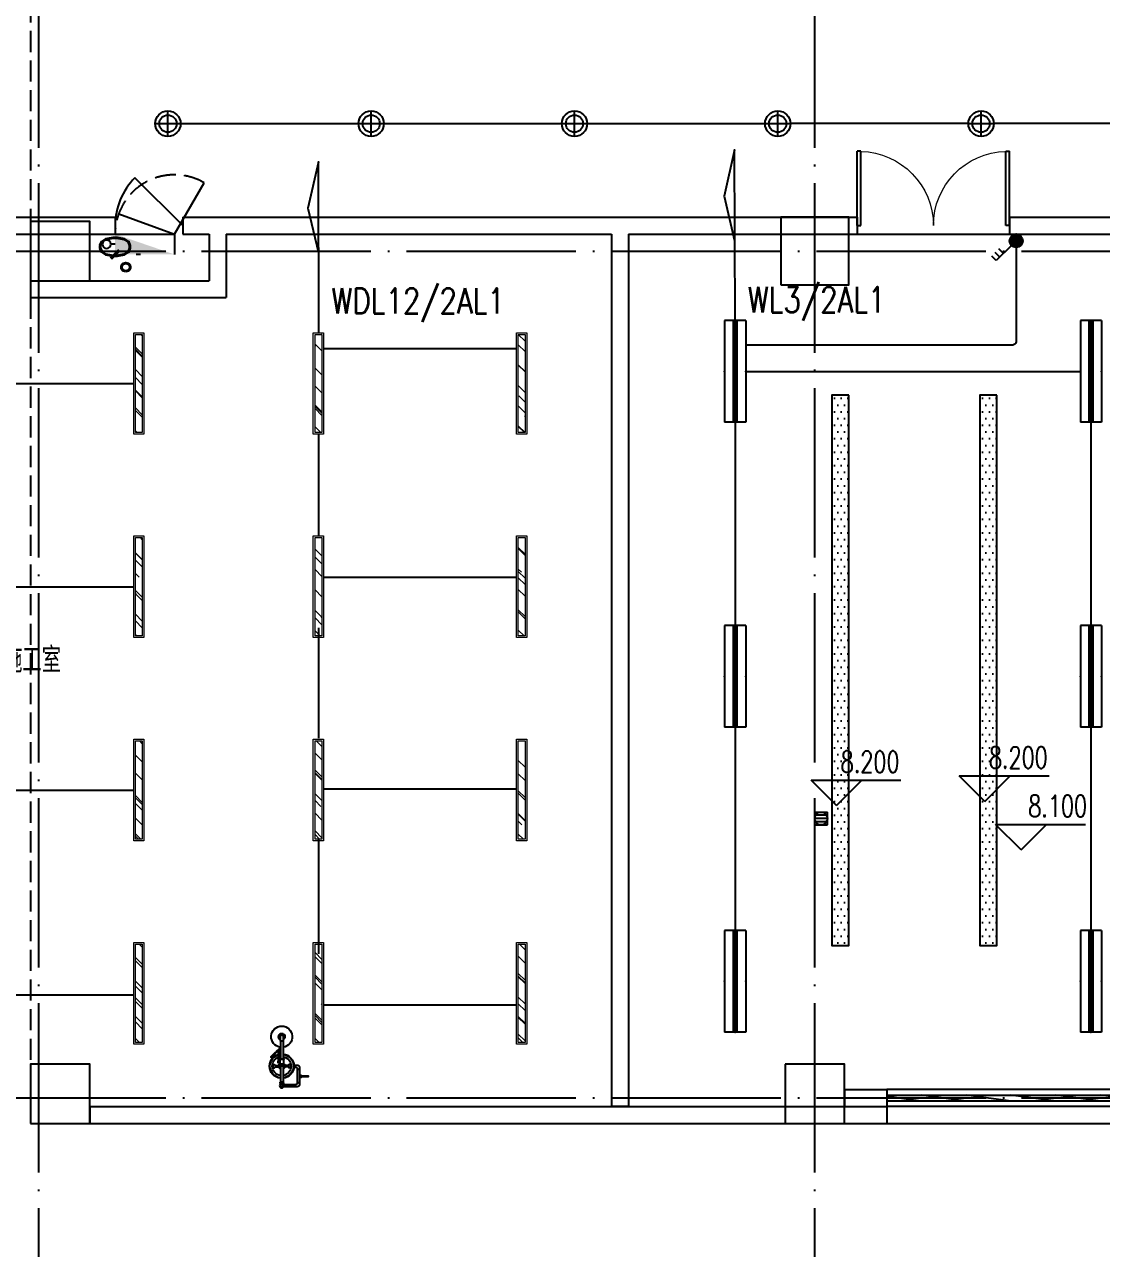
# Model space of a CAD drawing. Extents: x -621157 to 1764546, y -106808 to 741893.
# Drawn here: x 238170 to 250885, y 98222 to 112675 of the extents above; entities that cross this region are included whole.
import ezdxf
from ezdxf.enums import TextEntityAlignment as Align

# ---------------------------------------------------------------- set-up
doc = ezdxf.new("R2010")
doc.units = 0
doc.header["$LTSCALE"] = 1000
doc.header["$MEASUREMENT"] = 0
doc.linetypes.add('XREF-A-101-平面图_t3$0$DASH', pattern=[0.35, 0.25, -0.1])
doc.linetypes.add('XREF-A-101-平面图_t3$0$DOTE', pattern=[2.42, 2, -0.2, 0.02, -0.2])
for name, color, linetype in [('0-底图', 7, 'Continuous'), ('A-吊顶图及精装修区域', 7, 'Continuous'), ('EQUIP-照明', 3, 'Continuous'), ('I-LIGHT', 3, 'Continuous'), ('SIG_TEXT', 2, 'Continuous'), ('TEL_TEXT', 7, 'Continuous'), ('WIRE-照明', 4, 'Continuous'), ('XREF-A-101-平面图_t3$0$1212121', 8, 'Continuous'), ('XREF-A-101-平面图_t3$0$A-COLUMN', 8, 'Continuous'), ('XREF-A-101-平面图_t3$0$A-DIM_ELEV', 8, 'Continuous'), ('XREF-A-101-平面图_t3$0$A-DOTE', 8, 'Continuous'), ('XREF-A-101-平面图_t3$0$A-GROUND', 8, 'Continuous'), ('XREF-A-101-平面图_t3$0$A-PUB_HATCH', 8, 'Continuous'), ('XREF-A-101-平面图_t3$0$A-ROOM-CH', 8, 'Continuous'), ('XREF-A-101-平面图_t3$0$A-SEE', 8, 'Continuous'), ('XREF-A-101-平面图_t3$0$A-WALL', 8, 'Continuous'), ('XREF-A-101-平面图_t3$0$A-WALL-FILL', 8, 'Continuous'), ('XREF-A-101-平面图_t3$0$A-WINDOW', 8, 'Continuous'), ('XREF-A-101-平面图_t3$0$M-HOLE', 8, 'Continuous'), ('XREF-A-101-平面图_t3$0$P-EQUIPMENT', 8, 'Continuous'), ('XREF-A-101-平面图_t3$0$PUB_TEXT', 8, 'Continuous'), ('XREF-A-101-平面图_t3$0$家具-实验室家具', 8, 'Continuous'), ('XREF-A-101-平面图_t3$0$水-尺寸', 8, 'Continuous')]:
    doc.layers.add(name, color=color, linetype=linetype)
doc.layers.add('灯具图例与顶面填充$0$I-C-light', color=3, linetype='Continuous', lineweight=13)
doc.styles.add('_TEL_DIM', font='SIMPLEX', dxfattribs={"width": 0.8, "height": 3.5, "bigfont": 'HZTXT'})
doc.styles.add('DIM_FONT', font='ROMANS', dxfattribs={"width": 0.8, "bigfont": 'HZDXC'})
doc.styles.get("Standard").update_dxf_attribs({"font": 'romans.shx', "bigfont": 'HZDXC.SHX'})
doc.styles.add('XREF-A-101-平面图_t3$0$-HZDXCROMANS', font='ROMANS.shx', dxfattribs={"bigfont": 'HZDXC.shx'})
doc.styles.add('XREF-A-101-平面图_t3$0$A-STANDARD', font='SIMPLEX', dxfattribs={"bigfont": 'GBCBIG'})
doc.styles.add('XZC', font='SIMPLEX.SHX', dxfattribs={"width": 0.7, "bigfont": 'hztxt.shx'})
doc.linetypes.add('LED_LINE', pattern='A,12.7,-5.08,["LED",XZC,S=2.54,R=0,X=-2.54,Y=-1.27],-6.35', length=24.13)
doc.dimstyles.get("Standard").update_dxf_attribs({"dimscale": 100, "dimtxt": 3.5, "dimasz": 1, "dimexe": 2.5, "dimexo": 3, "dimgap": 1.5, "dimtad": 1, "dimdec": 0, "dimzin": 0, "dimdsep": 46, "dimtxsty": 'Standard', "dimblk": 'ARCHTICK', "dimcen": 0.09, "dimadec": 0, "dimazin": 0, "dimtfac": 1, "dimtdec": 0, "dimtix": 1, "dimtmove": 2, "dimatfit": 3, "dimfxl": 0, "dimtolj": 1, "dimtzin": 0, "dimarcsym": 0})

# ---------------------------------------------------------------- blocks, each defined once
blk = doc.blocks.new('XREF-A-101-平面图_t3$0$轴网(2)')
at = {"layer": 'XREF-A-101-平面图_t3$0$A-DOTE', "linetype": 'XREF-A-101-平面图_t3$0$DOTE'}
for p, q in [((38340, -3300), (38340, 43300)), ((47500, -3300), (47500, 43300)), ((-3300, 10000), (69800, 10000)), ((-3300, 0), (69800, 0))]:
    blk.add_line(p, q, dxfattribs=at)
blk = doc.blocks.new('XREF-A-101-平面图_t3$0$柱网2F')
at = {"layer": 'XREF-A-101-平面图_t3$0$A-COLUMN'}
for points in [[(47100, -30400), (47900, -30400), (47900, -29600), (47100, -29600)], [(38240, -30350), (38940, -30350), (38940, -29650), (38240, -29650)], [(38240, -40300), (38940, -40300), (38940, -39600), (38240, -39600)], [(47150, -39600), (47150, -40300), (47850, -40300), (47850, -39600)]]:
    blk.add_lwpolyline(points, close=True, dxfattribs=at)
blk = doc.blocks.new('XREF-A-101-平面图_t3$0$ROOM')
at = {"layer": 'XREF-A-101-平面图_t3$0$A-ROOM-CH', "style": 'XREF-A-101-平面图_t3$0$-HZDXCROMANS', "width": 0.6}
for tag, p in [('中文房间名称', (0, -1000)), ('英文房间名称', (0, -1500))]:
    blk.add_attdef(tag, text='', height=300, dxfattribs=at).set_placement(p, align=Align.CENTER)
blk = doc.blocks.new('_ArchTick')
at = {"color": 0, "linetype": 'ByBlock', "const_width": 0.4}
blk.add_lwpolyline([(-0.5, -0.5), (0.5, 0.5)], dxfattribs=at)
blk = doc.blocks.new('*D25423')
at = {"layer": 'Defpoints', "color": 0}
blk.add_point((0, 0), dxfattribs=at)
blk.add_point((0, 0), dxfattribs=at)
blk.add_point((0, 0), dxfattribs=at)
blk.add_point((0, 0), dxfattribs=at)
at = {"layer": 'XREF-A-101-平面图_t3$0$水-尺寸', "color": 0, "linetype": 'ByBlock', "lineweight": -2}
blk.add_line((0, 300), (0, 250), dxfattribs=at)
blk.add_line((0, 300), (0, 250), dxfattribs=at)
blk.add_arc((0, 0), 0, 180, 180, dxfattribs=at)
at = {"layer": 'XREF-A-101-平面图_t3$0$水-尺寸', "color": 0, "linetype": 'ByBlock', "lineweight": -2, "xscale": 100, "yscale": 100, "zscale": 100}
for rotation in [90, 90.00000000000001]:
    blk.add_blockref('_ArchTick', (0, 0), dxfattribs=dict(at, rotation=rotation))
at = {"layer": 'XREF-A-101-平面图_t3$0$水-尺寸', "color": 0, "insert": (0, 0), "char_height": 350, "attachment_point": 5}
blk.add_mtext('\\A1;0%%d', dxfattribs=at)
blk = doc.blocks.new('XREF-A-101-平面图_t3$0$地漏1')
for p, q in [((-75, -75), (-75, 75)), ((75, 75), (-75, 75)), ((-40, 75), (-40, -75)), ((0, 75), (0, -75)), ((40, 75), (40, -75)), ((75, -75), (75, 75)), ((75, -75), (-75, -75))]:
    blk.add_line(p, q)
blk.add_circle((0, 0), 75)
blk = doc.blocks.new('XREF-A-101-平面图_t3$0$G$C763C4DB6')
at = {"layer": 'XREF-A-101-平面图_t3$0$PUB_TEXT', "zscale": 0.5, "rotation": 270}
blk.add_blockref('XREF-A-101-平面图_t3$0$地漏1', (-6445, 0), dxfattribs=at)
blk = doc.blocks.new('XREF-A-101-平面图_t3$0$Shower_plan')
at = {"layer": 'XREF-A-101-平面图_t3$0$1212121'}
for p, q in [((-20, -112), (-20, -94)), ((-16, -314), (-16, -120)), ((16, -314), (16, -120)), ((20, -112), (20, -94)), ((164, -90), (164, -66)), ((184, -114), (208, -114)), ((184, -274), (208, -274)), ((212, -177), (208, -177)), ((212, -199), (208, -199)), ((215, -184), (220, -184)), ((215, -193), (220, -193)), ((-94, -290), (-90, -290)), ((-75, -301), (-18, -302)), ((-75, -315), (-22, -315)), ((-34, -355), (-31, -355)), ((-34, -361), (-31, -361)), ((-16, -607), (-16, -396)), ((16, -607), (16, -396)), ((75, -302), (17, -302)), ((75, -316), (22, -316)), ((94, -327), (90, -327)), ((160, -297), (160, -321))]:
    blk.add_line(p, q, dxfattribs=at)
for points in [[(-22, -120), (-22, -112), (22, -112), (22, -120)], [(-37, -500), (-34, -500), (-34, -346), (-37, -346)], [(24, -388), (-24, -388), (-24, -338), (-22, -336), (22, -336), (24, -338)]]:
    blk.add_lwpolyline(points, close=True, dxfattribs=at)
for points in [[(143, -321), (184, -321, 0.414214), (208, -297), (208, -90, 0.414214), (184, -66), (23, -66)], [(143, -297), (160, -297, 0.414214), (184, -273), (184, -114, 0.414214), (160, -90), (23, -90)], [(-16, -530), (-128, -419, -1), (-122, -414)], [(-122, -414), (-53, -483, -1)], [(-111, -308, -0.092425), (-109, -301, -0.095768), (-106, -295, -0.100909), (-101, -292, -0.104872), (-94, -290, -0.001591), (-94, -290, -0.100909)], [(-93, -325, -0.034962), (-95, -325, -0.104872), (-101, -324, -0.100909), (-106, -320, -0.095768), (-110, -314, -0.092425), (-111, -308, -0.092425)], [(-37, -349, 0.153738), (-38, -347), (-43, -347, 0.078248), (-44, -349), (-44, -364, 0.153738), (-43, -367), (-38, -367, 0.153738), (-37, -364)], [(-23, -388), (-23, -395, 0.154019), (-19, -396), (19, -396, 0.154019), (23, -395), (23, -388)], [(92, -292, -0.034962), (94, -292, -0.104872), (100, -293, -0.100909), (106, -297, -0.095768), (109, -303, -0.092425), (110, -310, -0.092425)], [(110, -310, -0.092425), (109, -316, -0.095768), (105, -322, -0.100909), (100, -326, -0.104872), (94, -327, -0.001591), (94, -327, -0.100909)], [(-37, -491), (-54, -491, -1), (-54, -483), (-37, -483)], [(-45, -491), (-16, -519, -1)]]:
    blk.add_lwpolyline(points, format="xyb", dxfattribs=at)
for points in [[(212, -177), (214, -177), (215, -179), (215, -198), (214, -199)], [(212, -199), (214, -199), (215, -198), (215, -179), (214, -177)], [(-24, -371), (-31, -371), (-31, -346), (-24, -346)], [(-22, -336), (-22, -314), (22, -314), (22, -336)], [(-34, -491), (-28, -491), (-28, -483), (-34, -483)], [(-31, -657), (-20, -637)], [(20, -637), (31, -657), (16, -684), (-16, -684), (-31, -657)]]:
    blk.add_lwpolyline(points, dxfattribs=at)
for points in [[(221, -201), (229, -201, 0.414214), (231, -199), (231, -194, -0.414214), (232, -193), (313, -193, 0.414214), (313, -192), (313, -185, 0.414214), (313, -184), (232, -184, -0.414214), (231, -183), (231, -177, 0.414214), (229, -176), (221, -176, 0.414214), (220, -177), (220, -199, 0.414214)], [(-106, -308, -0.092425), (-105, -301, -0.095768), (-102, -295, -0.100909), (-96, -292, -0.104872), (-90, -290, -0.104872), (-84, -292, -0.100909), (-79, -296, -0.095768), (-75, -301, -0.092425), (-74, -308, -0.092425), (-75, -315, -0.095768), (-79, -320, -0.100909), (-84, -324, -0.104872), (-90, -325, -0.104872), (-97, -324, -0.100909), (-102, -320, -0.095768), (-105, -314, -0.092425)], [(106, -310, -0.092425), (105, -316, -0.095768), (101, -322, -0.100909), (96, -326, -0.104872), (90, -327, -0.104872), (84, -325, -0.100909), (78, -322, -0.095768), (75, -316, -0.092425), (74, -309, -0.092425), (75, -303, -0.095768), (78, -297, -0.100909), (84, -293, -0.104872), (90, -292, -0.104872), (96, -293, -0.100909), (101, -297, -0.095768), (105, -303, -0.092425)], [(-20, -657), (-20, -607), (20, -607), (20, -657, -1)]]:
    blk.add_lwpolyline(points, format="xyb", close=True, dxfattribs=at)
for centre, radius in [((0, -78), 26.3), ((0, -78), 16.4), ((-60, -481), 3.91)]:
    blk.add_circle(centre, radius, dxfattribs=at)
for centre, radius, start, end in [((0, -309), 144, 96.5663, 263.4343), ((0, -309), 139, 96.804, 263.1966), ((0, -309), 111, 98.3801, 261.6205), ((0, -309), 36, 116.7475, 168.6934), ((0, -309), 144, 276.5663, 83.4343), ((0, -309), 139, 276.804, 83.1966), ((0, -309), 111, 278.6256, 81.375), ((0, -309), 36, 10.3072, 62.4104), ((0, -309), 36, 190.3072, 231.764), ((0, -309), 18.8, 149.7809, 195.9711), ((0, -309), 18.8, 344.0295, 27.2237), ((0, -309), 36, 308.7702, 348.6934), ((0, -657), 125, 97.5816, 82.419), ((0, -657), 37.5, 121.3804, 58.6121)]:
    blk.add_arc(centre, radius, start, end, dxfattribs=at)
blk = doc.blocks.new('XREF-A-101-平面图_t3$0$G$C45C07046')
at = {"layer": 'XREF-A-101-平面图_t3$0$家具-实验室家具', "color": 252, "xscale": -1, "rotation": 179.9999999870604}
blk.add_blockref('XREF-A-101-平面图_t3$0$Shower_plan', (141207, 100067), dxfattribs=at)
blk = doc.blocks.new('XREF-A-101-平面图_t3$0$WINDOW2DLIB$SYSLIB$00000012')
at = {"color": 0}
for points in [[(-0.5, 0.5), (-0.5, -0.5)], [(0.5, 0.5), (-0.5, 0.5)], [(0.5, -0.5), (0.5, 0.5)], [(-0.5, 0.1667), (0.5, 0.1667)], [(-0.3839, -0.1667), (-0.448, 0.1667)], [(-0.3159, -0.1667), (-0.38, 0.1667)], [(-0.2479, -0.1667), (-0.312, 0.1667)], [(-0.1799, -0.1667), (-0.244, 0.1667)], [(-0.1119, -0.1667), (-0.176, 0.1667)], [(-0.0439, -0.1667), (-0.108, 0.1667)], [(0.0241, -0.1667), (-0.04, 0.1667)], [(0.0921, -0.1667), (0.028, 0.1667)], [(0.16, -0.1667), (0.0959, 0.1667)], [(0.228, -0.1667), (0.1639, 0.1667)], [(0.296, -0.1667), (0.2319, 0.1667)], [(0.364, -0.1667), (0.2999, 0.1667)], [(0.432, -0.1667), (0.3679, 0.1667)], [(0.5, -0.1667), (0.4359, 0.1667)], [(-0.4519, -0.1667), (-0.5, 0.0836)], [(-0.5, -0.1667), (0.5, -0.1667)], [(0.5, -0.5), (-0.5, -0.5)]]:
    blk.add_lwpolyline(points, dxfattribs=at)
blk = doc.blocks.new('XREF-A-101-平面图_t3$0$DOOR2DLIB$SYSLIB$00000101')
at = {"color": 0}
blk.add_line((0.5, 0), (-0.207, 0.707), dxfattribs=at)
blk.add_arc((0.5, 0), 1, 135, 180, dxfattribs=at)
blk = doc.blocks.new('XREF-A-101-平面图_t3$0$DOOR2DLIB$SYSLIB$00000108')
at = {"color": 0}
for p, q in [((-0.5, 0), (-0.5, 0.4875)), ((-0.475, 0.4875), (-0.5, 0.4875)), ((-0.475, 0), (-0.475, 0.4875)), ((0.475, 0), (0.475, 0.4875)), ((0.475, 0.4875), (0.5, 0.4875)), ((0.5, 0), (0.5, 0.4875)), ((-0.5, 0), (-0.475, 0)), ((0.5, 0), (0.475, 0))]:
    blk.add_line(p, q, dxfattribs=at)
at = {"color": 0, "lineweight": 13}
for centre, start, end in [((-0.4875, 0), 0, 88.53072), ((0.4875, 0), 91.46928, 180)]:
    blk.add_arc(centre, 0.4875, start, end, dxfattribs=at)
blk = doc.blocks.new('筒灯')
at = {"color": 8}
for p, q in [((0, 150), (0, -150)), ((150, 0), (-150, 0))]:
    blk.add_line(p, q, dxfattribs=at)
blk.add_circle((0, 0), 150)
blk.add_circle((0, 0), 102, dxfattribs=at)
blk = doc.blocks.new('$equip_U$00000103(3T96GD2-PC)')
for p, q in [((-1.2, 0.25), (1.2, 0.25)), ((-1.2, 0.25), (-1.2, -0.25)), ((1.2, 0.25), (1.2, -0.25)), ((-1.2, -0.25), (1.2, -0.25))]:
    blk.add_line(p, q)
at = {"const_width": 0.14}
blk.add_lwpolyline([(-1.2, 0), (1.2, 0)], dxfattribs=at)
for p in [(-1.2, 0), (0, 0.25), (1.2, 0), (0, -0.25)]:
    blk.add_point(p)
at = {"color": 7, "style": '_TEL_DIM', "flags": 1}
for tag in ['A', 'REMARK']:
    blk.add_attdef(tag, text='', height=0.00002, dxfattribs=at).set_placement((0, 0), align=Align.MIDDLE_CENTER)
blk = doc.blocks.new('$equip_U$00000113(3T96GD2-PC)')
blk.add_blockref('$equip_U$00000103(3T96GD2-PC)', (0, 0))
at = {"color": 7, "style": '_TEL_DIM', "flags": 1}
for tag in ['A', 'REMARK']:
    blk.add_attdef(tag, text='', height=0.00002, dxfattribs=at).set_placement((0, 0), align=Align.MIDDLE_CENTER)
blk = doc.blocks.new('$equip_U$00000128(7WHLKQ2-PC)')
blk.add_blockref('$equip_U$00000113(3T96GD2-PC)', (0, 0))
at = {"color": 7, "style": '_TEL_DIM', "flags": 1}
blk.add_attdef('A', text='', height=0.00002, dxfattribs=at).set_placement((0, 0), align=Align.MIDDLE_CENTER)
blk = doc.blocks.new('灯具图例与顶面填充$0$顶面图例$0$16-吊线灯-011')
at = {"color": 8}
blk.add_wipeout([(0, 35), (0, -25), (600, -25), (600, 35)], dxfattribs=at)
at = {"linetype": 'ByBlock'}
h = blk.add_hatch(dxfattribs=at)
h.set_pattern_fill('AR-RROOF', color=250, scale=5, angle=45)
h.set_pattern_definition([(45, (-809054.52, -461832.93), (107.763073, 287.368196), [1905, -254, 635, -127]), (45, (-808979.98, -461668.59), (-209.239968, 29.634845), [381, -41.91, 762, -95.25]), (45, (-809085.95, -461711.69), (406.805602, 527.141034), [1016, -177.8, 508, -127])])
h.paths.add_polyline_path([(10, 25), (590, 25), (590, -15), (10, -15)])
at = {"color": 0, "linetype": 'ByBlock'}
for points in [[(0, 35), (600, 35), (600, -25), (0, -25)], [(10, 25), (590, 25), (590, -15), (10, -15)]]:
    blk.add_lwpolyline(points, close=True, dxfattribs=at)
blk = doc.blocks.new('G$CDFA8365F')
at = {"layer": '灯具图例与顶面填充$0$I-C-light', "xscale": 2, "yscale": 2, "zscale": 2, "rotation": 90}
for p in [(-26970, -32164), (-24850, -32164), (-22450, -32164), (-26970, -34564), (-24850, -34564), (-22450, -34564), (-26970, -36964), (-24850, -36964), (-22450, -36964), (-26970, -39364), (-24850, -39364), (-22450, -39364)]:
    blk.add_blockref('灯具图例与顶面填充$0$顶面图例$0$16-吊线灯-011', p, dxfattribs=at)
blk = doc.blocks.new('$equip$00001964')
for p, q in [((0.147, 0.356), (0.625, 0.833)), ((0.625, 0.833), (0.766, 0.692)), ((0.399, 0.607), (0.54, 0.466)), ((0.512, 0.72), (0.653, 0.579))]:
    blk.add_line(p, q)
blk.add_circle((0, 0.208), 0.208)
for p in [(0, 0.417), (-0.208, 0.208), (0, 0), (0.208, 0.208)]:
    blk.add_point(p)
for points in [[(-0.104, 0.389), (0.104, 0.389), (-0.18, 0.313), (0.18, 0.313)], [(0, 0.417), (0, 0.417), (-0.104, 0.389), (0.104, 0.389)], [(-0.18, 0.313), (0.18, 0.313), (-0.208, 0.208), (0.208, 0.208)], [(-0.18, 0.104), (0.18, 0.104), (-0.208, 0.208), (0.208, 0.208)], [(-0.104, 0.028), (0.104, 0.028), (-0.18, 0.104), (0.18, 0.104)], [(0, 0), (0, 0), (-0.104, 0.028), (0.104, 0.028)]]:
    blk.add_solid(points)
at = {"layer": 'TEL_TEXT', "style": '_TEL_DIM', "flags": 1}
blk.add_attdef('A', text='', height=0.00002, dxfattribs=at).set_placement((0, 0), align=Align.MIDDLE_CENTER)
blk = doc.blocks.new('XREF-A-101-平面图_t3$0$单出口消火栓新')
for p, q in [((-240, 700), (-846.2, 1050)), ((-479.4, 42.2), (-240, 700)), ((-240, 0), (-240, 700)), ((-240, 700), (0, 700))]:
    blk.add_line(p, q)
at = {"color": 0, "linetype": 'XREF-A-101-平面图_t3$0$DASH'}
blk.add_arc((-240, 700), 700, 150, 270, dxfattribs=at)
blk.add_solid([(-240, 0), (0, 0), (0, 700)])
at = {"layer": 'XREF-A-101-平面图_t3$0$水-尺寸', "linetype": 'ByBlock'}
dim = blk.add_angular_dim_3p(base=(0, 0), center=(0, 0), p1=(0, 0), p2=(0, 0), dimstyle='Standard', dxfattribs=at)
dim.commit()
dim.dimension.update_dxf_attribs({"geometry": '*D25423', "text_midpoint": (0, 0)})
blk = doc.blocks.new('*U25256')
at = {"layer": 'XREF-A-101-平面图_t3$0$P-EQUIPMENT', "color": 10}
blk.add_line((0, 120), (50, 120), dxfattribs=at)
at = {"layer": 'XREF-A-101-平面图_t3$0$P-EQUIPMENT'}
blk.add_circle((100, 120), 50, dxfattribs=at)
at = {"layer": 'XREF-A-101-平面图_t3$0$P-EQUIPMENT', "xscale": -1, "rotation": 90}
blk.add_blockref('XREF-A-101-平面图_t3$0$单出口消火栓新', (0, 0), dxfattribs=at)
blk = doc.blocks.new('XREF-A-101-平面图_t3$0$G$C156FCA62')
at = {"layer": 'XREF-A-101-平面图_t3$0$P-EQUIPMENT', "xscale": -1}
blk.add_blockref('*U25256', (39240, 109960), dxfattribs=at)
blk = doc.blocks.new('*U25374')
at = {"layer": 'XREF-A-101-平面图_t3$0$P-EQUIPMENT', "color": 10}
blk.add_line((0, 120), (50, 120), dxfattribs=at)
at = {"layer": 'XREF-A-101-平面图_t3$0$P-EQUIPMENT'}
blk.add_circle((100, 120), 50, dxfattribs=at)
at = {"layer": 'XREF-A-101-平面图_t3$0$P-EQUIPMENT', "xscale": -1, "rotation": 90}
blk.add_blockref('XREF-A-101-平面图_t3$0$单出口消火栓新', (0, 0), dxfattribs=at)
blk = doc.blocks.new('XREF-A-101-平面图_t3$0$G$C646F86AA')
at = {"layer": 'XREF-A-101-平面图_t3$0$P-EQUIPMENT', "xscale": -1}
blk.add_blockref('*U25374', (39240, 109960), dxfattribs=at)
blk = doc.blocks.new('XREF-A-101-平面图_t3')
at = {"layer": 'XREF-A-101-平面图_t3$0$A-PUB_HATCH'}
h = blk.add_hatch(dxfattribs=at)
h.set_pattern_fill('DOTS', color=256, scale=50)
h.set_pattern_definition([(0, (8495, 100800), (39.6875, 79.375), [0, -79.375])])
h.paths.add_polyline_path([(247900, 108300), (247700, 108300), (247700, 101800), (247900, 101800)])
h = blk.add_hatch(dxfattribs=at)
h.set_pattern_fill('DOTS', color=256, scale=50)
h.set_pattern_definition([(0, (10245, 100800), (39.6875, 79.375), [0, -79.375])])
h.paths.add_polyline_path([(249650, 108300), (249450, 108300), (249450, 101800), (249650, 101800)])
at = {"layer": 'XREF-A-101-平面图_t3$0$A-DIM_ELEV'}
for p, q in [((249506, 103502), (249206, 103802)), ((249206, 103802), (250266, 103802)), ((249506, 103502), (249806, 103802)), ((247756, 103452), (247456, 103752)), ((247456, 103752), (248516, 103752)), ((247756, 103452), (248056, 103752)), ((249935, 102930), (249635, 103230)), ((249635, 103230), (250695, 103230)), ((249935, 102930), (250235, 103230))]:
    blk.add_line(p, q, dxfattribs=at)
at = {"layer": 'XREF-A-101-平面图_t3$0$A-GROUND', "linetype": 'XREF-A-101-平面图_t3$0$DASH'}
blk.add_lwpolyline([(238240, 139200), (238240, 100400)], dxfattribs=at)
at = {"layer": 'XREF-A-101-平面图_t3$0$A-SEE'}
blk.add_lwpolyline([(248350, 99700), (256150, 99700)], dxfattribs=at)
at = {"layer": 'XREF-A-101-平面图_t3$0$A-WALL'}
for p, q in [((236100, 110400), (239240, 110400)), ((240040, 110400), (240450, 110400)), ((240450, 110400), (245200, 110400)), ((245200, 110400), (248000, 110400)), ((249800, 110400), (255400, 110400)), ((236100, 110200), (239240, 110200)), ((240040, 110200), (240350, 110200)), ((240350, 110200), (240350, 109650)), ((240550, 110200), (245100, 110200)), ((240550, 110200), (240550, 109450)), ((245100, 110200), (245100, 99900)), ((245300, 110200), (248000, 110200)), ((245300, 110200), (245300, 99900)), ((249800, 110200), (255300, 110200)), ((238240, 109650), (240350, 109650)), ((238240, 109650), (238240, 109450)), ((238240, 109450), (240550, 109450)), ((245300, 99900), (245100, 99900))]:
    blk.add_line(p, q, dxfattribs=at)
for points in [[(239240, 110400), (239240, 110200)], [(240040, 110400), (240040, 110200)], [(248000, 110400), (248000, 110200)], [(249800, 110400), (249800, 110200)]]:
    blk.add_lwpolyline(points, dxfattribs=at)
at = {"layer": 'XREF-A-101-平面图_t3$0$A-WALL-FILL', "color": 171}
for p, q in [((247850, 100100), (248350, 100100)), ((247850, 100100), (247850, 99900)), ((238940, 99900), (248350, 99900)), ((238940, 99900), (238940, 99700)), ((247850, 99900), (248350, 99900)), ((248350, 99900), (248350, 99700)), ((238940, 99700), (248350, 99700))]:
    blk.add_line(p, q, dxfattribs=at)
blk.add_lwpolyline([(248350, 100100), (248350, 99900)], dxfattribs=at)
at = {"layer": 'XREF-A-101-平面图_t3$0$A-WINDOW'}
blk.add_line((248000, 110200), (249800, 110200), dxfattribs=at)
at = {"layer": 'XREF-A-101-平面图_t3$0$M-HOLE'}
for points in [[(247900, 108300), (247700, 108300), (247700, 101800), (247900, 101800)], [(249650, 108300), (249450, 108300), (249450, 101800), (249650, 101800)]]:
    blk.add_lwpolyline(points, close=True, dxfattribs=at)
for name, p in [('XREF-A-101-平面图_t3$0$G$C156FCA62', (200000, 0)), ('XREF-A-101-平面图_t3$0$G$C646F86AA', (200000, 0)), ('XREF-A-101-平面图_t3$0$G$C646F86AA', (200000, 0)), ('XREF-A-101-平面图_t3$0$G$C45C07046', (100000, 0)), ('XREF-A-101-平面图_t3$0$G$C763C4DB6', (254020, 103300))]:
    blk.add_blockref(name, p)
at = {"layer": 'XREF-A-101-平面图_t3$0$A-COLUMN'}
blk.add_blockref('XREF-A-101-平面图_t3$0$柱网2F', (200000, 140000), dxfattribs=at)
at = {"layer": 'XREF-A-101-平面图_t3$0$A-DOTE'}
blk.add_blockref('XREF-A-101-平面图_t3$0$轴网(2)', (200000, 100000), dxfattribs=at)
at = {"layer": 'XREF-A-101-平面图_t3$0$A-ROOM-CH'}
ref = blk.add_blockref('XREF-A-101-平面图_t3$0$ROOM', (237918, 106023), dxfattribs=at)
ref.add_attrib('中文房间名称', '装饰漆施工室', dxfattribs={"height": 300, "style": 'XREF-A-101-平面图_t3$0$-HZDXCROMANS', "width": 0.8}).set_placement((237918, 105023), align=Align.CENTER)
at = {"layer": 'XREF-A-101-平面图_t3$0$A-WINDOW'}
for name, p, xscale, yscale, zscale in [('XREF-A-101-平面图_t3$0$DOOR2DLIB$SYSLIB$00000108', (248900, 110300), -1800, 1800, -1800), ('XREF-A-101-平面图_t3$0$DOOR2DLIB$SYSLIB$00000101', (239640, 110300), 800, 800, 800), ('XREF-A-101-平面图_t3$0$WINDOW2DLIB$SYSLIB$00000012', (252250, 100000), 7800, 200, 7800)]:
    blk.add_blockref(name, p, dxfattribs=dict(at, xscale=xscale, yscale=yscale, zscale=zscale))
at = {"layer": 'XREF-A-101-平面图_t3$0$A-DIM_ELEV', "color": 7, "style": 'XREF-A-101-平面图_t3$0$A-STANDARD', "width": 0.705882}
for s, p in [('8.200', (247806, 103842)), ('8.200', (249556, 103892)), ('8.100', (250020, 103320))]:
    blk.add_text(s, height=255, dxfattribs=at).set_placement(p)

msp = doc.modelspace()

# ---------------------------------------------------------------- block references
at = {"layer": '0-底图'}
msp.add_blockref('XREF-A-101-平面图_t3', (0, 0), dxfattribs=at)

# ---------------------------------------------------------------- next in the draw order: linework, layer by layer
at = {"layer": 'WIRE-照明'}
for points in [[(240013, 111504), (242113, 111504)], [(242413, 111504), (244513, 111504)], [(244813, 111504), (246913, 111504)], [(249313, 111504), (247213, 111504)], [(251713, 111504), (249613, 111504)], [(246560, 104378), (246560, 101978)]]:
    msp.add_lwpolyline(points, dxfattribs=at)
at = {"layer": 'WIRE-照明', "elevation": 672}
for points in [[(241646, 109036), (241640, 111053), (241515, 110505), (241640, 109978)], [(237175, 108436), (239455, 108436)], [(237175, 106036), (239455, 106036)], [(237175, 103636), (239455, 103636)], [(237175, 101216), (239455, 101216)]]:
    msp.add_lwpolyline(points, dxfattribs=at)

# ---------------------------------------------------------------- next in the draw order: block references
at = {"layer": 'EQUIP-照明', "xscale": 500.0000000023283, "yscale": 500.0000000022701, "zscale": 500.0000000022737, "rotation": 270}
for p in [(246560, 108578), (246560, 104978), (246560, 101378)]:
    msp.add_blockref('$equip_U$00000128(7WHLKQ2-PC)', p, dxfattribs=at)
at = {"layer": 'I-LIGHT', "linetype": 'LED_LINE', "ltscale": 0.5, "rotation": 180}
for p in [(239863, 111504), (242263, 111504), (244663, 111504), (247063, 111504), (249463, 111504)]:
    msp.add_blockref('筒灯', p, dxfattribs=at)

# ---------------------------------------------------------------- next in the draw order: block references
at = {"layer": 'A-吊顶图及精装修区域', "color": 2}
msp.add_blockref('G$CDFA8365F', (266500, 140000), dxfattribs=at)

# ---------------------------------------------------------------- next in the draw order: linework, layer by layer
at = {"layer": 'WIRE-照明', "elevation": 672}
msp.add_lwpolyline([(246560, 109178), (246554, 111194), (246429, 110646), (246554, 110119)], dxfattribs=at)
at = {"layer": 'WIRE-照明'}
msp.add_lwpolyline([(249877, 110122), (249877, 108937, -0.414214), (249827, 108887), (246685, 108887)], format="xyb", dxfattribs=at)
for points in [[(241700, 108850), (243980, 108850)], [(246685, 108578), (250635, 108578)], [(246560, 107978), (246560, 105578)], [(250760, 107978), (250760, 105578)], [(241640, 107836), (241640, 106636)], [(241700, 106150), (243980, 106150)], [(241640, 105550), (241640, 104250)], [(250760, 104378), (250760, 101978)], [(241700, 103650), (243980, 103650)], [(241640, 103050), (241640, 101700)], [(241700, 101100), (243980, 101100)]]:
    msp.add_lwpolyline(points, dxfattribs=at)

# ---------------------------------------------------------------- next in the draw order: block references
at = {"layer": 'EQUIP-照明'}
for name, p, xscale, yscale, zscale, rotation in [('$equip$00001964', (249877, 110200), 376.3521634615026, 376.3521634615026, 376.3521634615026, 180), ('$equip_U$00000128(7WHLKQ2-PC)', (250760, 108578), 500.0000000023283, 500.0000000022701, 500.0000000022737, 270), ('$equip_U$00000128(7WHLKQ2-PC)', (250760, 104978), 500.0000000023283, 500.0000000022701, 500.0000000022737, 270), ('$equip_U$00000128(7WHLKQ2-PC)', (250760, 101378), 500.0000000023283, 500.0000000022701, 500.0000000022737, 270)]:
    msp.add_blockref(name, p, dxfattribs=dict(at, xscale=xscale, yscale=yscale, zscale=zscale, rotation=rotation))

# ---------------------------------------------------------------- next in the draw order: texts
at = {"layer": 'SIG_TEXT', "color": 2, "style": 'DIM_FONT', "width": 0.8}
for s, p in [('WDL12/2AL1', (241794, 109261)), ('WL3/2AL1', (246709, 109276))]:
    msp.add_text(s, height=300, dxfattribs=at).set_placement(p)

doc.saveas('drawing.dxf')
